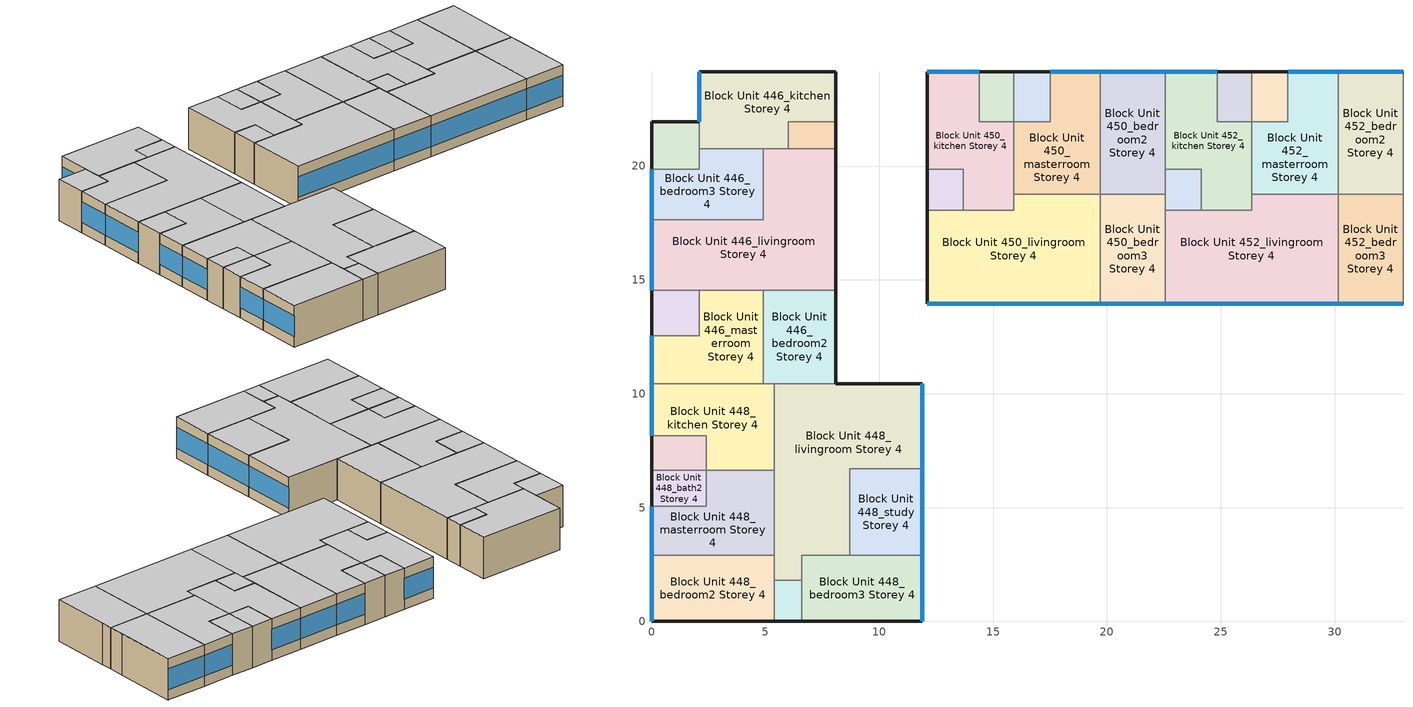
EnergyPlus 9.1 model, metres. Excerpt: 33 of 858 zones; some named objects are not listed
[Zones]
Block Unit 446_bath2 Storey 4
 floor adiabatic (Project Floor): 2.1,21.95 2.1,19.85 0,19.85 0,21.95 z14.8
 wall outside (Project Wall): 2.1,21.95 0,21.95 0,19.85 z14.8:17.6
 wall to Block Unit 446_bedroom3 Storey 4 (Project Wall): 0,19.85 2.1,19.85 2.1,20.75 z14.8:17.6
 wall to Block Unit 446_kitchen Storey 4 (Project Wall): 2.1,20.75 2.1,21.95 z14.8:17.6
 ceiling adiabatic (Project Ceiling): 2.1,19.85 2.1,21.95 0,21.95 0,19.85 z17.6
Block Unit 446_bedroom3 Storey 4
 floor adiabatic (Project Floor): 4.9,20.75 4.9,17.65 0,17.65 0,19.85 2.1,19.85 2.1,20.75 z14.8
 wall outside (Project Wall): 0,19.85 0,17.65 z14.8:17.6
 wall to Block Unit 446_kitchen Storey 4 (Project Wall): 4.9,20.75 2.1,20.75 z14.8:17.6
 wall to Block Unit 446_livingroom Storey 4 (Project Wall): 0,17.65 4.9,17.65 4.9,20.75 z14.8:17.6
 window (Project External Window): 0,19.85 0,17.65 z15.5:16.9
 ceiling adiabatic (Project Ceiling): 4.9,17.65 4.9,20.75 2.1,20.75 2.1,19.85 0,19.85 0,17.65 z17.6
Block Unit 446_livingroom Storey 4
 floor adiabatic (Project Floor): 8.1,20.75 8.1,14.55 0,14.55 0,17.65 4.9,17.65 4.9,20.75 z14.8
 wall outside (Project Wall): 0,17.65 0,14.55 / 8.1,14.55 8.1,20.75 z14.8:17.6
 wall to Block Unit 446_kitchen Storey 4 (Project Wall): 6,20.75 4.9,20.75 z14.8:17.6
 wall to Block Unit 446_store Storey 4 (Project Wall): 8.1,20.75 6,20.75 z14.8:17.6
 wall to Block Unit 446_bath1 Storey 4 (Project Wall): 0,14.55 2.1,14.55 z14.8:17.6
 wall to Block Unit 446_masterroom Storey 4 (Project Wall): 2.1,14.55 4.9,14.55 z14.8:17.6
 wall to Block Unit 446_bedroom2 Storey 4 (Project Wall): 4.9,14.55 8.1,14.55 z14.8:17.6
 window (Project External Window): 0,17.65 0,14.55 z15.5:16.9
 ceiling adiabatic (Project Ceiling): 8.1,14.55 8.1,20.75 4.9,20.75 4.9,17.65 0,17.65 0,14.55 z17.6
Block Unit 446_bath1 Storey 4
 floor adiabatic (Project Floor): 2.1,14.55 2.1,12.55 0,12.55 0,14.55 z14.8
 wall outside (Project Wall): 0,14.55 0,12.55 z14.8:17.6
 wall to Block Unit 446_masterroom Storey 4 (Project Wall): 0,12.55 2.1,12.55 2.1,14.55 z14.8:17.6
 ceiling adiabatic (Project Ceiling): 2.1,12.55 2.1,14.55 0,14.55 0,12.55 z17.6
Block Unit 446_masterroom Storey 4
 floor adiabatic (Project Floor): 4.9,14.55 4.9,10.45 0,10.45 0,12.55 2.1,12.55 2.1,14.55 z14.8
 wall outside (Project Wall): 0,12.55 0,10.45 z14.8:17.6
 wall to Block Unit 448_kitchen Storey 4 (Project Wall): 0,10.45 4.9,10.45 z14.8:17.6
 wall to Block Unit 446_bedroom2 Storey 4 (Project Wall): 4.9,10.45 4.9,14.55 z14.8:17.6
 window (Project External Window): 0,12.55 0,10.45 z15.5:16.9
 ceiling adiabatic (Project Ceiling): 4.9,10.45 4.9,14.55 2.1,14.55 2.1,12.55 0,12.55 0,10.45 z17.6
Block Unit 446_bedroom2 Storey 4
 floor adiabatic (Project Floor): 8.1,14.55 8.1,10.45 4.9,10.45 4.9,14.55 z14.8
 wall outside (Project Wall): 8.1,10.45 8.1,14.55 z14.8:17.6
 wall to Block Unit 448_kitchen Storey 4 (Project Wall): 4.9,10.45 5.4,10.45 z14.8:17.6
 wall to Block Unit 448_livingroom Storey 4 (Project Wall): 5.4,10.45 8.1,10.45 z14.8:17.6
 ceiling adiabatic (Project Ceiling): 8.1,10.45 8.1,14.55 4.9,14.55 4.9,10.45 z17.6
Block Unit 446_kitchen Storey 4
 floor adiabatic (Project Floor): 8.1,24.15 8.1,21.95 6,21.95 6,20.75 2.1,20.75 2.1,24.15 z14.8
 wall outside (Project Wall): 8.1,21.95 8.1,24.15 2.1,24.15 2.1,21.95 z14.8:17.6
 wall to Block Unit 446_store Storey 4 (Project Wall): 6,20.75 6,21.95 8.1,21.95 z14.8:17.6
 window (Project External Window): 2.1,24.15 2.1,21.95 z15.5:16.9
 ceiling adiabatic (Project Ceiling): 8.1,21.95 8.1,24.15 2.1,24.15 2.1,20.75 6,20.75 6,21.95 z17.6
Block Unit 446_store Storey 4
 floor adiabatic (Project Floor): 8.1,21.95 8.1,20.75 6,20.75 6,21.95 z14.8
 wall outside (Project Wall): 8.1,20.75 8.1,21.95 z14.8:17.6
 ceiling adiabatic (Project Ceiling): 8.1,20.75 8.1,21.95 6,21.95 6,20.75 z17.6
Block Unit 448_masterroom Storey 4
 floor adiabatic (Project Floor): 5.4,6.65 5.4,2.9 0,2.9 0,5.05 2.4,5.05 2.4,6.65 z14.8
 wall outside (Project Wall): 0,5.05 0,2.9 z14.8:17.6
 wall to Block Unit 448_kitchen Storey 4 (Project Wall): 5.4,6.65 2.4,6.65 z14.8:17.6
 wall to Block Unit 448_bath2 Storey 4 (Project Wall): 2.4,6.65 2.4,5.05 0,5.05 z14.8:17.6
 wall to Block Unit 448_bedroom2 Storey 4 (Project Wall): 0,2.9 5.4,2.9 z14.8:17.6
 wall to Block Unit 448_livingroom Storey 4 (Project Wall): 5.4,2.9 5.4,6.65 z14.8:17.6
 window (Project External Window): 0,5.05 0,2.9 z15.5:16.9
 ceiling adiabatic (Project Ceiling): 5.4,2.9 5.4,6.65 2.4,6.65 2.4,5.05 0,5.05 0,2.9 z17.6
Block Unit 448_bedroom2 Storey 4
 floor adiabatic (Project Floor): 5.4,2.9 5.4,0 0,0 0,2.9 z14.8
 wall outside (Project Wall): 0,2.9 0,0 5.4,0 z14.8:17.6
 wall to Block Unit 448_store Storey 4 (Project Wall): 5.4,0 5.4,1.8 z14.8:17.6
 wall to Block Unit 448_livingroom Storey 4 (Project Wall): 5.4,1.8 5.4,2.9 z14.8:17.6
 window (Project External Window): 0,2.9 0,0 z15.5:16.9
 ceiling adiabatic (Project Ceiling): 5.4,0 5.4,2.9 0,2.9 0,0 z17.6
Block Unit 448_bedroom3 Storey 4
 floor adiabatic (Project Floor): 11.9,2.9 11.9,0 6.6,0 6.6,2.9 z14.8
 wall outside (Project Wall): 6.6,0 11.9,0 11.9,2.9 z14.8:17.6
 wall to Block Unit 448_study Storey 4 (Project Wall): 11.9,2.9 8.7,2.9 z14.8:17.6
 wall to Block Unit 448_livingroom Storey 4 (Project Wall): 8.7,2.9 6.6,2.9 6.6,1.8 z14.8:17.6
 wall to Block Unit 448_store Storey 4 (Project Wall): 6.6,1.8 6.6,0 z14.8:17.6
 window (Project External Window): 11.9,0 11.9,2.9 z15.5:16.9
 ceiling adiabatic (Project Ceiling): 11.9,0 11.9,2.9 6.6,2.9 6.6,0 z17.6
Block Unit 448_study Storey 4
 floor adiabatic (Project Floor): 11.9,6.7 11.9,2.9 8.7,2.9 8.7,6.7 z14.8
 wall outside (Project Wall): 11.9,2.9 11.9,6.7 z14.8:17.6
 wall to Block Unit 448_livingroom Storey 4 (Project Wall): 11.9,6.7 8.7,6.7 8.7,2.9 z14.8:17.6
 window (Project External Window): 11.9,2.9 11.9,6.7 z15.5:16.9
 ceiling adiabatic (Project Ceiling): 11.9,2.9 11.9,6.7 8.7,6.7 8.7,2.9 z17.6
Block Unit 448_bath1 Storey 4
 floor adiabatic (Project Floor): 2.4,8.15 2.4,6.65 0,6.65 0,8.15 z14.8
 wall outside (Project Wall): 0,8.15 0,6.65 z14.8:17.6
 wall to Block Unit 448_kitchen Storey 4 (Project Wall): 2.4,6.65 2.4,8.15 0,8.15 z14.8:17.6
 wall to Block Unit 448_bath2 Storey 4 (Project Wall): 0,6.65 2.4,6.65 z14.8:17.6
 ceiling adiabatic (Project Ceiling): 2.4,6.65 2.4,8.15 0,8.15 0,6.65 z17.6
Block Unit 448_bath2 Storey 4
 floor adiabatic (Project Floor): 2.4,6.65 2.4,5.05 0,5.05 0,6.65 z14.8
 wall outside (Project Wall): 0,6.65 0,5.05 z14.8:17.6
 ceiling adiabatic (Project Ceiling): 2.4,5.05 2.4,6.65 0,6.65 0,5.05 z17.6
Block Unit 448_kitchen Storey 4
 floor adiabatic (Project Floor): 5.4,10.45 5.4,6.65 2.4,6.65 2.4,8.15 0,8.15 0,10.45 z14.8
 wall outside (Project Wall): 0,10.45 0,8.15 z14.8:17.6
 wall to Block Unit 448_livingroom Storey 4 (Project Wall): 5.4,6.65 5.4,10.45 z14.8:17.6
 window (Project External Window): 0,10.45 0,8.15 z15.5:16.9
 ceiling adiabatic (Project Ceiling): 5.4,6.65 5.4,10.45 0,10.45 0,8.15 2.4,8.15 2.4,6.65 z17.6
Block Unit 448_store Storey 4
 floor adiabatic (Project Floor): 6.6,1.8 6.6,0 5.4,0 5.4,1.8 z14.8
 wall outside (Project Wall): 5.4,0 6.6,0 z14.8:17.6
 wall to Block Unit 448_livingroom Storey 4 (Project Wall): 6.6,1.8 5.4,1.8 z14.8:17.6
 ceiling adiabatic (Project Ceiling): 6.6,0 6.6,1.8 5.4,1.8 5.4,0 z17.6
Block Unit 448_livingroom Storey 4
 floor adiabatic (Project Floor): 11.9,10.45 11.9,6.7 8.7,6.7 8.7,2.9 6.6,2.9 6.6,1.8 5.4,1.8 5.4,10.45 z14.8
 wall outside (Project Wall): 11.9,6.7 11.9,10.45 8.1,10.45 z14.8:17.6
 window (Project External Window): 11.9,6.7 11.9,10.45 z15.5:16.9
 ceiling adiabatic (Project Ceiling): 8.7,2.9 8.7,6.7 11.9,6.7 11.9,10.45 5.4,10.45 5.4,1.8 6.6,1.8 6.6,2.9 z17.6
Block Unit 450_masterroom Storey 4
 floor adiabatic (Project Floor): 19.7,24.15 19.7,18.75 15.9,18.75 15.9,21.95 17.5,21.95 17.5,24.15 z14.8
 wall outside (Project Wall): 19.7,24.15 17.5,24.15 z14.8:17.6
 wall to Block Unit 450_bath2 Storey 4 (Project Wall): 17.5,24.15 17.5,21.95 15.9,21.95 z14.8:17.6
 wall to Block Unit 450_kitchen Storey 4 (Project Wall): 15.9,21.95 15.9,18.75 z14.8:17.6
 wall to Block Unit 450_livingroom Storey 4 (Project Wall): 15.9,18.75 19.7,18.75 z14.8:17.6
 wall to Block Unit 450_bedroom2 Storey 4 (Project Wall): 19.7,18.75 19.7,24.15 z14.8:17.6
 window (Project External Window): 19.7,24.15 17.5,24.15 z15.5:16.9
 ceiling adiabatic (Project Ceiling): 19.7,18.75 19.7,24.15 17.5,24.15 17.5,21.95 15.9,21.95 15.9,18.75 z17.6
Block Unit 450_bedroom2 Storey 4
 floor adiabatic (Project Floor): 22.55,24.15 22.55,18.75 19.7,18.75 19.7,24.15 z14.8
 wall outside (Project Wall): 22.55,24.15 19.7,24.15 z14.8:17.6
 wall to Block Unit 450_bedroom3 Storey 4 (Project Wall): 19.7,18.75 22.55,18.75 z14.8:17.6
 wall to Block Unit 452_kitchen Storey 4 (Project Wall): 22.55,19.85 22.55,24.15 z14.8:17.6
 wall to Block Unit 452_store Storey 4 (Project Wall): 22.55,18.75 22.55,19.85 z14.8:17.6
 window (Project External Window): 22.55,24.15 19.7,24.15 z15.5:16.9
 ceiling adiabatic (Project Ceiling): 22.55,18.75 22.55,24.15 19.7,24.15 19.7,18.75 z17.6
Block Unit 450_bedroom3 Storey 4
 floor adiabatic (Project Floor): 22.55,18.75 22.55,13.95 19.7,13.95 19.7,18.75 z14.8
 wall outside (Project Wall): 19.7,13.95 22.55,13.95 z14.8:17.6
 wall to Block Unit 450_livingroom Storey 4 (Project Wall): 19.7,18.75 19.7,13.95 z14.8:17.6
 wall to Block Unit 452_store Storey 4 (Project Wall): 22.55,18.05 22.55,18.75 z14.8:17.6
 wall to Block Unit 452_livingroom Storey 4 (Project Wall): 22.55,13.95 22.55,18.05 z14.8:17.6
 window (Project External Window): 19.7,13.95 22.55,13.95 z15.5:16.9
 ceiling adiabatic (Project Ceiling): 22.55,13.95 22.55,18.75 19.7,18.75 19.7,13.95 z17.6
Block Unit 450_bath1 Storey 4
 floor adiabatic (Project Floor): 15.9,24.15 15.9,21.95 14.4,21.95 14.4,24.15 z14.8
 wall outside (Project Wall): 15.9,24.15 14.4,24.15 z14.8:17.6
 wall to Block Unit 450_kitchen Storey 4 (Project Wall): 14.4,24.15 14.4,21.95 15.9,21.95 z14.8:17.6
 wall to Block Unit 450_bath2 Storey 4 (Project Wall): 15.9,21.95 15.9,24.15 z14.8:17.6
 ceiling adiabatic (Project Ceiling): 15.9,21.95 15.9,24.15 14.4,24.15 14.4,21.95 z17.6
Block Unit 450_bath2 Storey 4
 floor adiabatic (Project Floor): 17.5,24.15 17.5,21.95 15.9,21.95 15.9,24.15 z14.8
 wall outside (Project Wall): 17.5,24.15 15.9,24.15 z14.8:17.6
 ceiling adiabatic (Project Ceiling): 17.5,21.95 17.5,24.15 15.9,24.15 15.9,21.95 z17.6
Block Unit 450_kitchen Storey 4
 floor adiabatic (Project Floor): 14.4,24.15 14.4,21.95 15.9,21.95 15.9,18.05 13.7,18.05 13.7,19.85 12.1,19.85 12.1,24.15 z14.8
 wall outside (Project Wall): 14.4,24.15 12.1,24.15 12.1,19.85 z14.8:17.6
 wall to Block Unit 450_livingroom Storey 4 (Project Wall): 13.7,18.05 15.9,18.05 15.9,18.75 z14.8:17.6
 wall to Block Unit 450_store Storey 4 (Project Wall): 12.1,19.85 13.7,19.85 13.7,18.05 z14.8:17.6
 window (Project External Window): 14.4,24.15 12.1,24.15 z15.5:16.9
 ceiling adiabatic (Project Ceiling): 15.9,18.05 15.9,21.95 14.4,21.95 14.4,24.15 12.1,24.15 12.1,19.85 13.7,19.85 13.7,18.05 z17.6
Block Unit 450_store Storey 4
 floor adiabatic (Project Floor): 13.7,19.85 13.7,18.05 12.1,18.05 12.1,19.85 z14.8
 wall outside (Project Wall): 12.1,19.85 12.1,18.05 z14.8:17.6
 wall to Block Unit 450_livingroom Storey 4 (Project Wall): 12.1,18.05 13.7,18.05 z14.8:17.6
 ceiling adiabatic (Project Ceiling): 13.7,18.05 13.7,19.85 12.1,19.85 12.1,18.05 z17.6
Block Unit 450_livingroom Storey 4
 floor adiabatic (Project Floor): 19.7,18.75 19.7,13.95 12.1,13.95 12.1,18.05 15.9,18.05 15.9,18.75 z14.8
 wall outside (Project Wall): 12.1,18.05 12.1,13.95 19.7,13.95 z14.8:17.6
 window (Project External Window): 12.1,13.95 19.7,13.95 z15.5:16.9
 ceiling adiabatic (Project Ceiling): 19.7,13.95 19.7,18.75 15.9,18.75 15.9,18.05 12.1,18.05 12.1,13.95 z17.6
Block Unit 452_masterroom Storey 4
 floor adiabatic (Project Floor): 30.15,24.15 30.15,18.75 26.35,18.75 26.35,21.95 27.95,21.95 27.95,24.15 z14.8
 wall outside (Project Wall): 30.15,24.15 27.95,24.15 z14.8:17.6
 wall to Block Unit 452_bath2 Storey 4 (Project Wall): 27.95,24.15 27.95,21.95 26.35,21.95 z14.8:17.6
 wall to Block Unit 452_kitchen Storey 4 (Project Wall): 26.35,21.95 26.35,18.75 z14.8:17.6
 wall to Block Unit 452_livingroom Storey 4 (Project Wall): 26.35,18.75 30.15,18.75 z14.8:17.6
 wall to Block Unit 452_bedroom2 Storey 4 (Project Wall): 30.15,18.75 30.15,24.15 z14.8:17.6
 window (Project External Window): 30.15,24.15 27.95,24.15 z15.5:16.9
 ceiling adiabatic (Project Ceiling): 30.15,18.75 30.15,24.15 27.95,24.15 27.95,21.95 26.35,21.95 26.35,18.75 z17.6
Block Unit 452_bedroom2 Storey 4
 floor adiabatic (Project Floor): 33,24.15 33,18.75 30.15,18.75 30.15,24.15 z14.8
 wall outside (Project Wall): 33,24.15 30.15,24.15 z14.8:17.6
 wall to Block Unit 452_bedroom3 Storey 4 (Project Wall): 30.15,18.75 33,18.75 z14.8:17.6
 wall to Block Unit 454_kitchen Storey 4 (Project Wall): 33,19.85 33,24.15 z14.8:17.6
 wall to Block Unit 454_store Storey 4 (Project Wall): 33,18.75 33,19.85 z14.8:17.6
 window (Project External Window): 33,24.15 30.15,24.15 z15.5:16.9
 ceiling adiabatic (Project Ceiling): 33,18.75 33,24.15 30.15,24.15 30.15,18.75 z17.6
Block Unit 452_bedroom3 Storey 4
 floor adiabatic (Project Floor): 33,18.75 33,13.95 30.15,13.95 30.15,18.75 z14.8
 wall outside (Project Wall): 30.15,13.95 33,13.95 z14.8:17.6
 wall to Block Unit 452_livingroom Storey 4 (Project Wall): 30.15,18.75 30.15,13.95 z14.8:17.6
 wall to Block Unit 454_store Storey 4 (Project Wall): 33,18.05 33,18.75 z14.8:17.6
 wall to Block Unit 454_livingroom Storey 4 (Project Wall): 33,13.95 33,18.05 z14.8:17.6
 window (Project External Window): 30.15,13.95 33,13.95 z15.5:16.9
 ceiling adiabatic (Project Ceiling): 33,13.95 33,18.75 30.15,18.75 30.15,13.95 z17.6
Block Unit 452_bath1 Storey 4
 floor adiabatic (Project Floor): 26.35,24.15 26.35,21.95 24.85,21.95 24.85,24.15 z14.8
 wall outside (Project Wall): 26.35,24.15 24.85,24.15 z14.8:17.6
 wall to Block Unit 452_kitchen Storey 4 (Project Wall): 24.85,24.15 24.85,21.95 26.35,21.95 z14.8:17.6
 wall to Block Unit 452_bath2 Storey 4 (Project Wall): 26.35,21.95 26.35,24.15 z14.8:17.6
 ceiling adiabatic (Project Ceiling): 26.35,21.95 26.35,24.15 24.85,24.15 24.85,21.95 z17.6
Block Unit 452_bath2 Storey 4
 floor adiabatic (Project Floor): 27.95,24.15 27.95,21.95 26.35,21.95 26.35,24.15 z14.8
 wall outside (Project Wall): 27.95,24.15 26.35,24.15 z14.8:17.6
 ceiling adiabatic (Project Ceiling): 27.95,21.95 27.95,24.15 26.35,24.15 26.35,21.95 z17.6
Block Unit 452_kitchen Storey 4
 floor adiabatic (Project Floor): 24.85,24.15 24.85,21.95 26.35,21.95 26.35,18.05 24.15,18.05 24.15,19.85 22.55,19.85 22.55,24.15 z14.8
 wall outside (Project Wall): 24.85,24.15 22.55,24.15 z14.8:17.6
 wall to Block Unit 452_livingroom Storey 4 (Project Wall): 24.15,18.05 26.35,18.05 26.35,18.75 z14.8:17.6
 wall to Block Unit 452_store Storey 4 (Project Wall): 22.55,19.85 24.15,19.85 24.15,18.05 z14.8:17.6
 window (Project External Window): 24.85,24.15 22.55,24.15 z15.5:16.9
 ceiling adiabatic (Project Ceiling): 26.35,18.05 26.35,21.95 24.85,21.95 24.85,24.15 22.55,24.15 22.55,19.85 24.15,19.85 24.15,18.05 z17.6
Block Unit 452_store Storey 4
 floor adiabatic (Project Floor): 24.15,19.85 24.15,18.05 22.55,18.05 22.55,19.85 z14.8
 wall to Block Unit 452_livingroom Storey 4 (Project Wall): 22.55,18.05 24.15,18.05 z14.8:17.6
 ceiling adiabatic (Project Ceiling): 24.15,18.05 24.15,19.85 22.55,19.85 22.55,18.05 z17.6
Block Unit 452_livingroom Storey 4
 floor adiabatic (Project Floor): 30.15,18.75 30.15,13.95 22.55,13.95 22.55,18.05 26.35,18.05 26.35,18.75 z14.8
 wall outside (Project Wall): 22.55,13.95 30.15,13.95 z14.8:17.6
 window (Project External Window): 22.55,13.95 30.15,13.95 z15.5:16.9
 ceiling adiabatic (Project Ceiling): 30.15,13.95 30.15,18.75 26.35,18.75 26.35,18.05 22.55,18.05 22.55,13.95 z17.6
[Building]
One Precinct: North Axis=0; Terrain=City; Loads Convergence Tolerance Value=0.04; Temperature Convergence Tolerance Value=0.4; Solar Distribution=FullInteriorAndExterior; Maximum Number of Warmup Days=25; Minimum Number of Warmup Days=6
[Site:Location]
SGP_Singapore.486980_IWEC: Latitude=1.37; Longitude=103.98; Time Zone=8; Elevation=16
[MATERIAL] Roughness=MediumRough
Name | Thickness | Conductivity | Density | Specific Heat | Thermal Absorptance | Solar Absorptance | Visible Absorptance
ConcreteWall | 0.15 | 0.8 | 2400 | 880 | 0.85 | 0.79 | 0.79
Greenwall | 0.079 | 2.5 | 1293 | 853 | 0.98 | 0.75 | 0.75
[WindowMaterial:SimpleGlazingSystem]
SingleGlazingEuroGrey: UFactor=5.93; Solar Heat Gain Coefficient=0.62; Visible Transmittance=0.495
[Construction]
Project Wall: Greenwall
Project Floor; Project Ceiling: ConcreteWall
Project External Window: SingleGlazingEuroGrey
[ZONE] Type=1; Multiplier=1; Ceiling Height=autocalculate; Volume=autocalculate; Floor Area=autocalculate; Part of Total Floor Area=Yes
Block Unit 446_bath2 Storey 4; Block Unit 446_bedroom3 Storey 4; Block Unit 446_livingroom Storey 4; Block Unit 446_bath1 Storey 4; Block Unit 446_masterroom Storey 4; Block Unit 446_bedroom2 Storey 4; Block Unit 446_kitchen Storey 4; Block Unit 446_store Storey 4; Block Unit 448_masterroom Storey 4; Block Unit 448_bedroom2 Storey 4; Block Unit 448_bedroom3 Storey 4; Block Unit 448_study Storey 4; Block Unit 448_bath1 Storey 4; Block Unit 448_bath2 Storey 4; Block Unit 448_kitchen Storey 4; Block Unit 448_store Storey 4; Block Unit 448_livingroom Storey 4; Block Unit 450_masterroom Storey 4; Block Unit 450_bedroom2 Storey 4; Block Unit 450_bedroom3 Storey 4; Block Unit 450_bath1 Storey 4; Block Unit 450_bath2 Storey 4; Block Unit 450_kitchen Storey 4; Block Unit 450_store Storey 4; Block Unit 450_livingroom Storey 4; Block Unit 452_masterroom Storey 4; Block Unit 452_bedroom2 Storey 4; Block Unit 452_bedroom3 Storey 4; Block Unit 452_bath1 Storey 4; Block Unit 452_bath2 Storey 4; Block Unit 452_kitchen Storey 4; Block Unit 452_store Storey 4; Block Unit 452_livingroom Storey 4
[ZONEINFILTRATION:DESIGNFLOWRATE] Design Flow Rate Calculation Method=AirChanges/Hour; Constant Term Coefficient=1; Temperature Term Coefficient=0; Velocity Term Coefficient=0; Velocity Squared Term Coefficient=0
Name | Zone or ZoneList | Schedule | Air Changes per Hour
Block Unit 446_bath2 Storey 4 Infiltration | Block Unit 446_bath2 Storey 4 | Always On | 1
Block Unit 446_bedroom3 Storey 4 Infiltration | Block Unit 446_bedroom3 Storey 4 | Always On | 0.2
Block Unit 446_livingroom Storey 4 Infiltration | Block Unit 446_livingroom Storey 4 | Living_Infiltration_AirCon | 1
Block Unit 446_bath1 Storey 4 Infiltration | Block Unit 446_bath1 Storey 4 | Always On | 1
Block Unit 446_masterroom Storey 4 Infiltration | Block Unit 446_masterroom Storey 4 | Always On | 0.2
Block Unit 446_bedroom2 Storey 4 Infiltration | Block Unit 446_bedroom2 Storey 4 | Always On | 0.2
Block Unit 446_kitchen Storey 4 Infiltration | Block Unit 446_kitchen Storey 4 | Always On | 1
Block Unit 446_store Storey 4 Infiltration | Block Unit 446_store Storey 4 | Always On | 1
Block Unit 448_masterroom Storey 4 Infiltration | Block Unit 448_masterroom Storey 4 | Always On | 0.2
Block Unit 448_bedroom2 Storey 4 Infiltration | Block Unit 448_bedroom2 Storey 4 | Always On | 0.2
Block Unit 448_bedroom3 Storey 4 Infiltration | Block Unit 448_bedroom3 Storey 4 | Always On | 0.2
Block Unit 448_study Storey 4 Infiltration | Block Unit 448_study Storey 4 | Always On | 1
Block Unit 448_bath1 Storey 4 Infiltration | Block Unit 448_bath1 Storey 4 | Always On | 1
Block Unit 448_bath2 Storey 4 Infiltration | Block Unit 448_bath2 Storey 4 | Always On | 1
Block Unit 448_kitchen Storey 4 Infiltration | Block Unit 448_kitchen Storey 4 | Always On | 1
Block Unit 448_store Storey 4 Infiltration | Block Unit 448_store Storey 4 | Always On | 1
Block Unit 448_livingroom Storey 4 Infiltration | Block Unit 448_livingroom Storey 4 | Living_Infiltration_AirCon | 1
Block Unit 450_masterroom Storey 4 Infiltration | Block Unit 450_masterroom Storey 4 | Always On | 0.2
Block Unit 450_bedroom2 Storey 4 Infiltration | Block Unit 450_bedroom2 Storey 4 | Always On | 0.2
Block Unit 450_bedroom3 Storey 4 Infiltration | Block Unit 450_bedroom3 Storey 4 | Always On | 0.2
Block Unit 450_bath1 Storey 4 Infiltration | Block Unit 450_bath1 Storey 4 | Always On | 1
Block Unit 450_bath2 Storey 4 Infiltration | Block Unit 450_bath2 Storey 4 | Always On | 1
Block Unit 450_kitchen Storey 4 Infiltration | Block Unit 450_kitchen Storey 4 | Always On | 1
Block Unit 450_store Storey 4 Infiltration | Block Unit 450_store Storey 4 | Always On | 1
Block Unit 450_livingroom Storey 4 Infiltration | Block Unit 450_livingroom Storey 4 | Living_Infiltration_AirCon | 1
Block Unit 452_masterroom Storey 4 Infiltration | Block Unit 452_masterroom Storey 4 | Always On | 0.2
Block Unit 452_bedroom2 Storey 4 Infiltration | Block Unit 452_bedroom2 Storey 4 | Always On | 0.2
Block Unit 452_bedroom3 Storey 4 Infiltration | Block Unit 452_bedroom3 Storey 4 | Always On | 0.2
Block Unit 452_bath1 Storey 4 Infiltration | Block Unit 452_bath1 Storey 4 | Always On | 1
Block Unit 452_bath2 Storey 4 Infiltration | Block Unit 452_bath2 Storey 4 | Always On | 1
Block Unit 452_kitchen Storey 4 Infiltration | Block Unit 452_kitchen Storey 4 | Always On | 1
Block Unit 452_store Storey 4 Infiltration | Block Unit 452_store Storey 4 | Always On | 1
Block Unit 452_livingroom Storey 4 Infiltration | Block Unit 452_livingroom Storey 4 | Living_Infiltration_AirCon | 1
[HVACTEMPLATE:ZONE:IDEALLOADSAIRSYSTEM] Template Thermostat=Zone Stat; System Availability Schedule=AirCon_normal; Maximum Heating Supply Air Temperature=50; Minimum Cooling Supply Air Temperature=13; Maximum Heating Supply Air Humidity Ratio=0.0156; Minimum Cooling Supply Air Humidity Ratio=0.0077; Heating Limit=NoLimit; Cooling Limit=NoLimit; Heating Availability Schedule=Always Off; Cooling Availability Schedule=AirCon_normal; Dehumidification Control Type=Humidistat; Cooling Sensible Heat Ratio=0.7; Dehumidification Setpoint=60; Humidification Control Type=None; Outdoor Air Method=None; Outdoor Air Flow Rate per Person=0.00944; Outdoor Air Flow Rate per Zone Floor Area=0; Outdoor Air Flow Rate per Zone=0; Demand Controlled Ventilation Type=None; Outdoor Air Economizer Type=NoEconomizer; Heat Recovery Type=None; Sensible Heat Recovery Effectiveness=0.7; Latent Heat Recovery Effectiveness=0.65
Block Unit 446_bedroom3 Storey 4; Block Unit 446_livingroom Storey 4; Block Unit 446_masterroom Storey 4; Block Unit 446_bedroom2 Storey 4; Block Unit 448_masterroom Storey 4; Block Unit 448_bedroom2 Storey 4; Block Unit 448_bedroom3 Storey 4; Block Unit 448_livingroom Storey 4; Block Unit 450_masterroom Storey 4; Block Unit 450_bedroom2 Storey 4; Block Unit 450_bedroom3 Storey 4; Block Unit 450_livingroom Storey 4; Block Unit 452_masterroom Storey 4; Block Unit 452_bedroom2 Storey 4; Block Unit 452_bedroom3 Storey 4; Block Unit 452_livingroom Storey 4
[Schedule:Compact]
Always On: Through: 12/31, For: AllDays, Until: 24:00, 1
Always Off: Through: 12/31, For: AllDays, Until: 24:00, 0
AirCon_normal: Through: 31 Dec, For: AllDays, Until: 07:00, 1, Until: 22:00, 0, Until: 24:00, 1
[SCHEDULE:COMPACT]
Living_Infiltration_AirCon: Through: 12/31, For: AllDays, Until: 07:00, 0.2, Until: 22:00, 1, Until: 24:00, 0.2
